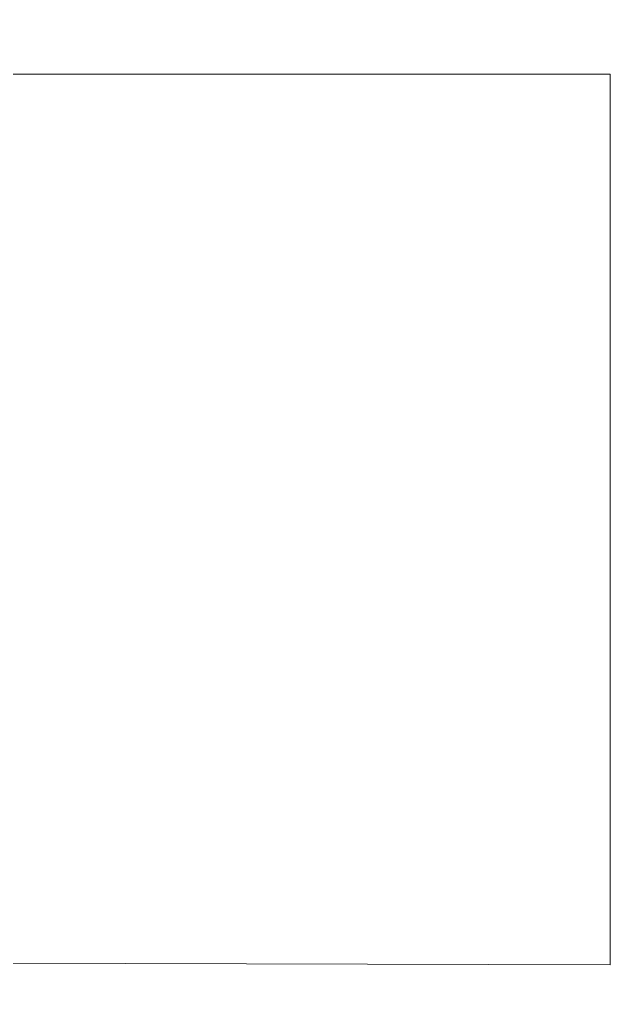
# Model space of a CAD drawing. Header units: millimetres. Extents: x -226 to 16, y -58 to 146.
# Drawn here: x -104.7 to 16.2, y -57.9 to 146 of the extents above; entities that cross this region are included whole.
import ezdxf

# ---------------------------------------------------------------- set-up
doc = ezdxf.new("R2010")
doc.units = ezdxf.units.MM
doc.header["$MEASUREMENT"] = 0
doc.layers.add('Capa 1', color=7, linetype='Continuous')

msp = doc.modelspace()

# ---------------------------------------------------------------- linework, layer by layer
at = {"layer": 'Capa 1', "color": 1, "lineweight": 20}
msp.add_open_spline([(-225.6692, 129.1394), (-225.6692, 129.1394), (-225.6692, 136.1807), (-225.6692, 136.1807), (-225.6692, 136.1807), (-225.6692, 136.1807), (-225.6692, 142.1497), (-225.6692, 142.1497), (-225.6692, 142.1497), (-225.6692, 142.1497), (-225.6692, 145.9659), (-225.6692, 145.9659), (-225.6692, 145.9659), (-225.6692, 145.9659), (-107.8198, 145.9659), (-107.8198, 145.9659), (-107.8198, 145.9659), (-107.8198, 145.9659), (-107.8198, 142.1497), (-107.8198, 142.1497), (-107.8198, 142.1497), (-107.8198, 142.1497), (-107.7221, 134.8823), (-107.7221, 134.8823), (-107.7221, 134.8823), (-107.7221, 134.8823), (16.1929, 134.8634), (16.1929, 134.8634), (16.1929, 134.8634), (16.1929, 134.8634), (16.1929, -47.4026), (16.1929, -47.4026), (16.1929, -47.4026), (16.1929, -47.4026), (-107.9229, -47.0851), (-107.9229, -47.0851), (-107.9229, -47.0851), (-107.9229, -47.0851), (-107.8198, -54.2656), (-107.8198, -54.2656), (-107.8198, -54.2656), (-107.8198, -54.2656), (-107.8198, -57.9157), (-107.8198, -57.9157), (-107.8198, -57.9157), (-107.8198, -57.9157), (-225.6692, -57.9157), (-225.6692, -57.9157), (-225.6692, -57.9157), (-225.6692, -57.9157), (-225.6692, -54.2656), (-225.6692, -54.2656), (-225.6692, -54.2656), (-225.6692, -54.2656), (-225.6937, -49.5902), (-225.6937, -49.5902), (-225.6937, -49.5902), (-225.6937, -49.5902), (-225.6937, -41.2306), (-225.6937, -41.2306)], degree=3, knots=[0, 0, 0, 0, 0.0625, 0.0625, 0.0625, 0.0625, 0.125, 0.125, 0.125, 0.125, 0.1875, 0.1875, 0.1875, 0.1875, 0.25, 0.25, 0.25, 0.25, 0.3125, 0.3125, 0.3125, 0.3125, 0.375, 0.375, 0.375, 0.375, 0.4375, 0.4375, 0.4375, 0.4375, 0.5, 0.5, 0.5, 0.5, 0.5625, 0.5625, 0.5625, 0.5625, 0.625, 0.625, 0.625, 0.625, 0.6875, 0.6875, 0.6875, 0.6875, 0.75, 0.75, 0.75, 0.75, 0.8125, 0.8125, 0.8125, 0.8125, 0.875, 0.875, 0.875, 0.875, 1, 1, 1, 1], dxfattribs=at)

doc.saveas('drawing.dxf')
